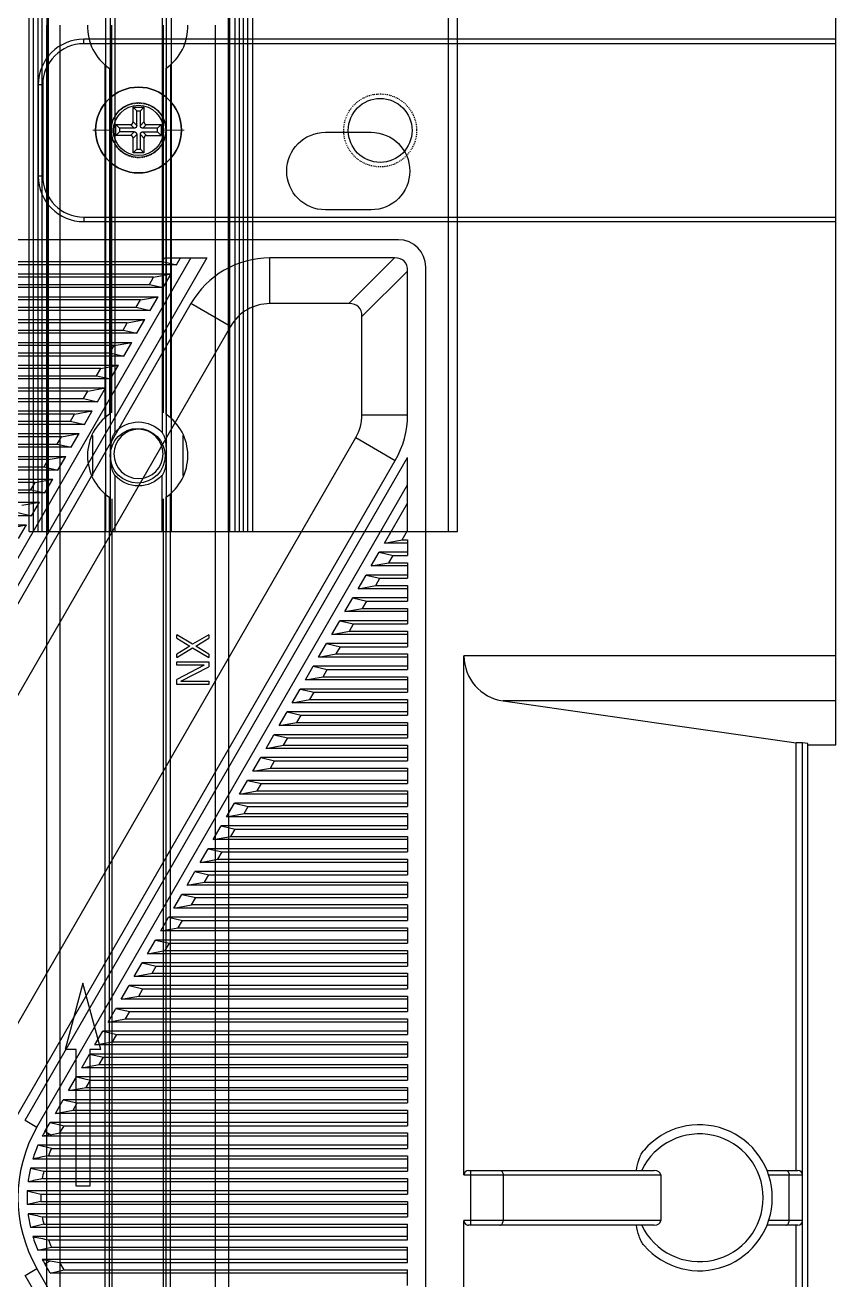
# Model space of a CAD drawing. Header units: millimetres. Extents: x 2185 to 26698, y 9658 to 17427.
# Drawn here: x 24537.6 to 24626.5, y 12631.7 to 12769.2 of the extents above; entities that cross this region are included whole.
import ezdxf

# ---------------------------------------------------------------- set-up
doc = ezdxf.new("R2010")
doc.units = ezdxf.units.MM
doc.linetypes.add('HIDDEN', pattern=[0.2, 0.1, -0.1])
doc.layers.add('02___PRT_ALL_AXES', color=7, linetype='Continuous')
doc.layers.add('DEFAULT_2', color=8, linetype='HIDDEN')
doc.layers.add('1轮廓线', color=7, linetype='Continuous', lineweight=25)

# ---------------------------------------------------------------- blocks, each defined once
blk = doc.blocks.new('543')
at = {"color": 7, "linetype": 'Continuous'}
for p, q in [((14000.09, 9868.64), (14000.09, 9953.98)), ((13917.62, 9945.48), (13917.62, 9945.98)), ((14000.09, 9945.98), (13917.62, 9945.98)), ((14000.09, 9945.48), (13917.62, 9945.48)), ((13912.62, 9940.98), (13912.62, 9930.98)), ((13913.12, 9940.98), (13912.62, 9940.98)), ((13913.12, 9940.98), (13913.12, 9930.98)), ((13913.12, 9930.98), (13912.62, 9930.98)), ((13917.62, 9926.48), (13917.62, 9925.98)), ((13917.62, 9926.48), (14000.09, 9926.48)), ((13917.62, 9925.98), (14000.09, 9925.98)), ((13952.12, 9924), (13808.12, 9924)), ((13927.78, 9921.25), (13832.46, 9921.25)), ((13833.99, 9921.6), (13926.25, 9921.6)), ((13929.37, 9922), (13892.56, 9858.25)), ((13931.1, 9922), (13893.86, 9857.5)), ((13926.25, 9921.6), (13926.48, 9922)), ((13926.25, 9921.6), (13927.78, 9921.25)), ((13926.48, 9922), (13931.1, 9922)), ((13927.78, 9921.25), (13928.21, 9922)), ((13938.03, 9917), (13938.03, 9922)), ((13951.68, 9922), (13938.03, 9922)), ((13951.68, 9922), (13946.68, 9917)), ((13955.12, 9717), (13955.12, 9921)), ((13833.04, 9920.25), (13927.2, 9920.25)), ((13925.27, 9919.9), (13834.97, 9919.9)), ((13924.81, 9919.1), (13925.27, 9919.9)), ((13925.27, 9919.9), (13927.2, 9920.25)), ((13926.34, 9918.75), (13927.2, 9920.25)), ((13953.12, 9920.57), (13948.12, 9915.57)), ((13953.12, 9904.82), (13953.12, 9920.57)), ((13926.34, 9918.75), (13833.9, 9918.75)), ((13835.43, 9919.1), (13924.81, 9919.1)), ((13924.81, 9919.1), (13926.34, 9918.75)), ((13834.48, 9917.75), (13925.76, 9917.75)), ((13923.83, 9917.4), (13836.41, 9917.4)), ((13929.37, 9917), (13894.73, 9857)), ((13923.36, 9916.6), (13923.83, 9917.4)), ((13923.83, 9917.4), (13925.76, 9917.75)), ((13924.89, 9916.25), (13925.76, 9917.75)), ((13933.7, 9914.5), (13929.37, 9917)), ((13946.68, 9917), (13938.03, 9917)), ((13924.89, 9916.25), (13835.35, 9916.25)), ((13836.88, 9916.6), (13923.36, 9916.6)), ((13923.36, 9916.6), (13924.89, 9916.25)), ((13948.12, 9904.82), (13948.12, 9915.57)), ((13835.92, 9915.25), (13924.32, 9915.25)), ((13922.38, 9914.9), (13837.86, 9914.9)), ((13838.32, 9914.1), (13921.92, 9914.1)), ((13933.7, 9914.5), (13899.06, 9854.5)), ((13921.92, 9914.1), (13922.38, 9914.9)), ((13921.92, 9914.1), (13923.45, 9913.75)), ((13922.38, 9914.9), (13924.32, 9915.25)), ((13923.45, 9913.75), (13924.32, 9915.25)), ((13923.45, 9913.75), (13836.79, 9913.75)), ((13837.37, 9912.75), (13922.87, 9912.75)), ((13920.94, 9912.4), (13922.87, 9912.75)), ((13922.01, 9911.25), (13922.87, 9912.75)), ((13920.94, 9912.4), (13839.3, 9912.4)), ((13839.76, 9911.6), (13920.48, 9911.6)), ((13920.48, 9911.6), (13920.94, 9912.4)), ((13920.48, 9911.6), (13922.01, 9911.25)), ((13922.01, 9911.25), (13838.23, 9911.25)), ((13838.81, 9910.25), (13921.43, 9910.25)), ((13919.5, 9909.9), (13921.43, 9910.25)), ((13920.56, 9908.75), (13921.43, 9910.25)), ((13920.56, 9908.75), (13839.68, 9908.75)), ((13919.5, 9909.9), (13840.74, 9909.9)), ((13841.21, 9909.1), (13919.03, 9909.1)), ((13919.03, 9909.1), (13919.5, 9909.9)), ((13919.03, 9909.1), (13920.56, 9908.75)), ((13840.25, 9907.75), (13919.99, 9907.75)), ((13918.05, 9907.4), (13842.19, 9907.4)), ((13917.59, 9906.6), (13918.05, 9907.4)), ((13918.05, 9907.4), (13919.99, 9907.75)), ((13919.12, 9906.25), (13919.99, 9907.75)), ((13919.12, 9906.25), (13841.12, 9906.25)), ((13842.65, 9906.6), (13917.59, 9906.6)), ((13917.59, 9906.6), (13919.12, 9906.25)), ((13841.7, 9905.25), (13918.54, 9905.25)), ((13916.61, 9904.9), (13843.63, 9904.9)), ((13916.15, 9904.1), (13916.61, 9904.9)), ((13916.61, 9904.9), (13918.54, 9905.25)), ((13917.68, 9903.75), (13918.54, 9905.25)), ((13948.12, 9904.82), (13953.12, 9904.82)), ((13917.68, 9903.75), (13842.56, 9903.75)), ((13844.09, 9904.1), (13916.15, 9904.1)), ((13916.15, 9904.1), (13917.68, 9903.75)), ((13843.14, 9902.75), (13917.1, 9902.75)), ((13915.17, 9902.4), (13845.07, 9902.4)), ((13905.99, 9830.5), (13947.45, 9902.32)), ((13914.7, 9901.6), (13915.17, 9902.4)), ((13915.17, 9902.4), (13917.1, 9902.75)), ((13916.23, 9901.25), (13917.1, 9902.75)), ((13947.45, 9902.32), (13951.78, 9899.82)), ((13914.7, 9901.6), (13916.23, 9901.25)), ((13910.32, 9828), (13951.78, 9899.82)), ((13911.18, 9827.5), (13953.12, 9900.14)), ((13913.26, 9899.1), (13913.72, 9899.9)), ((13913.26, 9899.1), (13914.79, 9898.75)), ((13913.72, 9899.9), (13915.66, 9900.25)), ((13914.79, 9898.75), (13915.66, 9900.25)), ((13953.12, 9892.14), (13953.12, 9900.14)), ((13912.28, 9897.4), (13914.21, 9897.75)), ((13913.35, 9896.25), (13914.21, 9897.75)), ((13911.82, 9896.6), (13912.28, 9897.4)), ((13911.82, 9896.6), (13913.35, 9896.25)), ((13912.48, 9826.75), (13953.12, 9897.14)), ((13847.47, 9895.25), (13912.77, 9895.25)), ((13910.84, 9894.9), (13912.77, 9895.25)), ((13911.9, 9893.75), (13912.77, 9895.25)), ((13950.59, 9890.75), (13953.12, 9895.14)), ((13911.9, 9893.75), (13848.34, 9893.75)), ((13910.37, 9894.1), (13911.9, 9893.75)), ((13848.91, 9892.75), (13911.33, 9892.75)), ((13909.39, 9892.4), (13911.33, 9892.75)), ((13910.46, 9891.25), (13911.33, 9892.75)), ((13952.52, 9891.1), (13953.12, 9892.14)), ((13950.59, 9890.75), (13952.52, 9891.1)), ((13953.12, 9890.75), (13950.59, 9890.75)), ((13952.52, 9891.1), (13953.12, 9891.1)), ((13953.12, 9891.1), (13953.12, 9889.4)), ((13949.14, 9888.25), (13950.01, 9889.75)), ((13953.12, 9889.75), (13950.01, 9889.75)), ((13950.01, 9889.75), (13951.54, 9889.4)), ((13951.08, 9888.6), (13951.54, 9889.4)), ((13951.54, 9889.4), (13953.12, 9889.4)), ((13949.14, 9888.25), (13951.08, 9888.6)), ((13953.12, 9888.25), (13949.14, 9888.25)), ((13951.08, 9888.6), (13953.12, 9888.6)), ((13953.12, 9888.6), (13953.12, 9886.9)), ((13947.7, 9885.75), (13948.57, 9887.25)), ((13953.12, 9887.25), (13948.57, 9887.25)), ((13948.57, 9887.25), (13950.1, 9886.9)), ((13949.63, 9886.1), (13950.1, 9886.9)), ((13950.1, 9886.9), (13953.12, 9886.9)), ((13947.7, 9885.75), (13949.63, 9886.1)), ((13953.12, 9885.75), (13947.7, 9885.75)), ((13949.63, 9886.1), (13953.12, 9886.1)), ((13953.12, 9886.1), (13953.12, 9884.4)), ((13946.26, 9883.25), (13947.12, 9884.75)), ((13953.12, 9884.75), (13947.12, 9884.75)), ((13947.12, 9884.75), (13948.65, 9884.4)), ((13948.19, 9883.6), (13948.65, 9884.4)), ((13948.65, 9884.4), (13953.12, 9884.4)), ((13946.26, 9883.25), (13948.19, 9883.6)), ((13953.12, 9883.25), (13946.26, 9883.25)), ((13948.19, 9883.6), (13953.12, 9883.6)), ((13953.12, 9883.6), (13953.12, 9881.9)), ((13944.81, 9880.75), (13945.68, 9882.25)), ((13944.81, 9880.75), (13946.75, 9881.1)), ((13953.12, 9882.25), (13945.68, 9882.25)), ((13945.68, 9882.25), (13947.21, 9881.9)), ((13946.75, 9881.1), (13947.21, 9881.9)), ((13946.75, 9881.1), (13953.12, 9881.1)), ((13947.21, 9881.9), (13953.12, 9881.9)), ((13953.12, 9881.1), (13953.12, 9879.4)), ((13943.37, 9878.25), (13944.24, 9879.75)), ((13953.12, 9879.75), (13944.24, 9879.75)), ((13944.24, 9879.75), (13945.77, 9879.4)), ((13953.12, 9880.75), (13944.81, 9880.75)), ((13943.37, 9878.25), (13945.3, 9878.6)), ((13945.3, 9878.6), (13945.77, 9879.4)), ((13945.3, 9878.6), (13953.12, 9878.6)), ((13945.77, 9879.4), (13953.12, 9879.4)), ((13953.12, 9878.6), (13953.12, 9876.9)), ((14000.09, 9878.4), (13959.31, 9878.4)), ((13959.31, 9821.5), (13959.31, 9878.4)), ((13941.93, 9875.75), (13942.79, 9877.25)), ((13953.12, 9877.25), (13942.79, 9877.25)), ((13942.79, 9877.25), (13944.32, 9876.9)), ((13953.12, 9878.25), (13943.37, 9878.25)), ((13941.93, 9875.75), (13943.86, 9876.1)), ((13953.12, 9875.75), (13941.93, 9875.75)), ((13943.86, 9876.1), (13944.32, 9876.9)), ((13943.86, 9876.1), (13953.12, 9876.1)), ((13944.32, 9876.9), (13953.12, 9876.9)), ((13953.12, 9876.1), (13953.12, 9874.4)), ((13940.48, 9873.25), (13941.35, 9874.75)), ((13953.12, 9874.75), (13941.35, 9874.75)), ((13941.35, 9874.75), (13942.88, 9874.4)), ((13942.42, 9873.6), (13942.88, 9874.4)), ((13942.88, 9874.4), (13953.12, 9874.4)), ((13940.48, 9873.25), (13942.42, 9873.6)), ((13953.12, 9873.25), (13940.48, 9873.25)), ((13942.42, 9873.6), (13953.12, 9873.6)), ((13953.12, 9873.6), (13953.12, 9871.9)), ((14000.09, 9873.45), (13963.61, 9873.45)), ((13963.61, 9873.45), (13995.73, 9868.87)), ((13939.04, 9870.75), (13939.91, 9872.25)), ((13953.12, 9872.25), (13939.91, 9872.25)), ((13939.91, 9872.25), (13941.44, 9871.9)), ((13940.97, 9871.1), (13941.44, 9871.9)), ((13941.44, 9871.9), (13953.12, 9871.9)), ((13939.04, 9870.75), (13940.97, 9871.1)), ((13953.12, 9870.75), (13939.04, 9870.75)), ((13940.97, 9871.1), (13953.12, 9871.1)), ((13953.12, 9871.1), (13953.12, 9869.4)), ((13937.6, 9868.25), (13938.46, 9869.75)), ((13953.12, 9869.75), (13938.46, 9869.75)), ((13938.46, 9869.75), (13939.99, 9869.4)), ((13939.53, 9868.6), (13939.99, 9869.4)), ((13939.99, 9869.4), (13953.12, 9869.4)), ((13996.43, 9868.87), (13995.73, 9868.87)), ((13995.73, 9822), (13995.73, 9868.87)), ((13997.02, 9868.78), (13996.43, 9868.87)), ((13996.43, 9769.14), (13996.43, 9868.87)), ((13997.02, 9769.22), (13997.02, 9868.78)), ((13937.6, 9868.25), (13939.53, 9868.6)), ((13953.12, 9868.25), (13937.6, 9868.25)), ((13939.53, 9868.6), (13953.12, 9868.6)), ((13953.12, 9868.6), (13953.12, 9866.9)), ((13997.02, 9868.64), (14000.09, 9868.64)), ((13936.15, 9865.75), (13937.02, 9867.25)), ((13936.15, 9865.75), (13938.09, 9866.1)), ((13953.12, 9867.25), (13937.02, 9867.25)), ((13937.02, 9867.25), (13938.55, 9866.9)), ((13938.09, 9866.1), (13938.55, 9866.9)), ((13938.09, 9866.1), (13953.12, 9866.1)), ((13938.55, 9866.9), (13953.12, 9866.9)), ((13953.12, 9866.1), (13953.12, 9864.4)), ((13934.71, 9863.25), (13935.58, 9864.75)), ((13953.12, 9864.75), (13935.58, 9864.75)), ((13935.58, 9864.75), (13937.11, 9864.4)), ((13953.12, 9865.75), (13936.15, 9865.75)), ((13934.71, 9863.25), (13936.64, 9863.6)), ((13953.12, 9863.25), (13934.71, 9863.25)), ((13936.64, 9863.6), (13937.11, 9864.4)), ((13936.64, 9863.6), (13953.12, 9863.6)), ((13937.11, 9864.4), (13953.12, 9864.4)), ((13953.12, 9863.6), (13953.12, 9861.9)), ((13933.27, 9860.75), (13934.13, 9862.25)), ((13953.12, 9862.25), (13934.13, 9862.25)), ((13934.13, 9862.25), (13935.66, 9861.9)), ((13935.2, 9861.1), (13935.66, 9861.9)), ((13935.66, 9861.9), (13953.12, 9861.9)), ((13933.27, 9860.75), (13935.2, 9861.1)), ((13953.12, 9860.75), (13933.27, 9860.75)), ((13935.2, 9861.1), (13953.12, 9861.1)), ((13953.12, 9861.1), (13953.12, 9859.4)), ((13931.82, 9858.25), (13932.69, 9859.75)), ((13953.12, 9859.75), (13932.69, 9859.75)), ((13932.69, 9859.75), (13934.22, 9859.4)), ((13933.76, 9858.6), (13934.22, 9859.4)), ((13934.22, 9859.4), (13953.12, 9859.4)), ((13931.82, 9858.25), (13933.76, 9858.6)), ((13953.12, 9858.25), (13931.82, 9858.25)), ((13933.76, 9858.6), (13953.12, 9858.6)), ((13953.12, 9858.6), (13953.12, 9856.9)), ((13930.38, 9855.75), (13931.25, 9857.25)), ((13953.12, 9857.25), (13931.25, 9857.25)), ((13931.25, 9857.25), (13932.78, 9856.9)), ((13932.31, 9856.1), (13932.78, 9856.9)), ((13932.78, 9856.9), (13953.12, 9856.9)), ((13930.38, 9855.75), (13932.31, 9856.1)), ((13953.12, 9855.75), (13930.38, 9855.75)), ((13932.31, 9856.1), (13953.12, 9856.1)), ((13953.12, 9856.1), (13953.12, 9854.4)), ((13928.94, 9853.25), (13929.8, 9854.75)), ((13928.94, 9853.25), (13930.87, 9853.6)), ((13953.12, 9854.75), (13929.8, 9854.75)), ((13929.8, 9854.75), (13931.33, 9854.4)), ((13930.87, 9853.6), (13931.33, 9854.4)), ((13930.87, 9853.6), (13953.12, 9853.6)), ((13931.33, 9854.4), (13953.12, 9854.4)), ((13953.12, 9853.6), (13953.12, 9851.9)), ((13927.49, 9850.75), (13928.36, 9852.25)), ((13953.12, 9852.25), (13928.36, 9852.25)), ((13928.36, 9852.25), (13929.89, 9851.9)), ((13953.12, 9853.25), (13928.94, 9853.25)), ((13927.49, 9850.75), (13929.43, 9851.1)), ((13929.43, 9851.1), (13929.89, 9851.9)), ((13953.12, 9851.1), (13929.43, 9851.1)), ((13929.89, 9851.9), (13953.12, 9851.9)), ((13953.12, 9851.1), (13953.12, 9849.4)), ((13926.05, 9848.25), (13926.91, 9849.75)), ((13953.12, 9849.75), (13926.91, 9849.75)), ((13926.91, 9849.75), (13928.44, 9849.4)), ((13953.12, 9850.75), (13927.49, 9850.75)), ((13926.05, 9848.25), (13927.98, 9848.6)), ((13953.12, 9848.25), (13926.05, 9848.25)), ((13927.98, 9848.6), (13928.44, 9849.4)), ((13927.98, 9848.6), (13953.12, 9848.6)), ((13928.44, 9849.4), (13953.12, 9849.4)), ((13953.12, 9848.6), (13953.12, 9846.9)), ((13924.61, 9845.75), (13925.47, 9847.25)), ((13953.12, 9847.25), (13925.47, 9847.25)), ((13925.47, 9847.25), (13927, 9846.9)), ((13926.54, 9846.1), (13927, 9846.9)), ((13927, 9846.9), (13953.12, 9846.9)), ((13924.61, 9845.75), (13926.54, 9846.1)), ((13953.12, 9845.75), (13924.61, 9845.75)), ((13926.54, 9846.1), (13953.12, 9846.1)), ((13953.12, 9846.1), (13953.12, 9844.4)), ((13923.16, 9843.25), (13924.03, 9844.75)), ((13953.12, 9844.75), (13924.03, 9844.75)), ((13924.03, 9844.75), (13925.56, 9844.4)), ((13925.1, 9843.6), (13925.56, 9844.4)), ((13925.56, 9844.4), (13953.12, 9844.4)), ((13923.16, 9843.25), (13925.1, 9843.6)), ((13953.12, 9843.25), (13923.16, 9843.25)), ((13925.1, 9843.6), (13953.12, 9843.6)), ((13953.12, 9843.6), (13953.12, 9841.9)), ((13921.72, 9840.75), (13922.58, 9842.25)), ((13953.12, 9842.25), (13922.58, 9842.25)), ((13922.58, 9842.25), (13924.11, 9841.9)), ((13923.65, 9841.1), (13924.11, 9841.9)), ((13924.11, 9841.9), (13953.12, 9841.9)), ((13921.72, 9840.75), (13923.65, 9841.1)), ((13953.12, 9840.75), (13921.72, 9840.75)), ((13923.65, 9841.1), (13953.12, 9841.1)), ((13953.12, 9841.1), (13953.12, 9839.4)), ((13920.28, 9838.25), (13921.14, 9839.75)), ((13920.28, 9838.25), (13922.21, 9838.6)), ((13953.12, 9839.75), (13921.14, 9839.75)), ((13921.14, 9839.75), (13922.67, 9839.4)), ((13922.21, 9838.6), (13922.67, 9839.4)), ((13922.21, 9838.6), (13953.12, 9838.6)), ((13922.67, 9839.4), (13953.12, 9839.4)), ((13953.12, 9838.6), (13953.12, 9836.9)), ((13918.83, 9835.75), (13919.7, 9837.25)), ((13953.12, 9837.25), (13919.7, 9837.25)), ((13919.7, 9837.25), (13921.23, 9836.9)), ((13953.12, 9838.25), (13920.28, 9838.25)), ((13918.83, 9835.75), (13920.77, 9836.1)), ((13953.12, 9835.75), (13918.83, 9835.75)), ((13920.77, 9836.1), (13921.23, 9836.9)), ((13920.77, 9836.1), (13953.12, 9836.1)), ((13921.23, 9836.9), (13953.12, 9836.9)), ((13953.12, 9836.1), (13953.12, 9834.4)), ((13917.39, 9833.25), (13918.25, 9834.75)), ((13953.12, 9834.75), (13918.25, 9834.75)), ((13918.25, 9834.75), (13919.78, 9834.4)), ((13919.32, 9833.6), (13919.78, 9834.4)), ((13919.78, 9834.4), (13953.12, 9834.4)), ((13917.39, 9833.25), (13919.32, 9833.6)), ((13953.12, 9833.25), (13917.39, 9833.25)), ((13919.32, 9833.6), (13953.12, 9833.6)), ((13953.12, 9833.6), (13953.12, 9831.9)), ((13915.95, 9830.75), (13916.81, 9832.25)), ((13953.12, 9832.25), (13916.81, 9832.25)), ((13916.81, 9832.25), (13918.34, 9831.9)), ((13917.88, 9831.1), (13918.34, 9831.9)), ((13918.34, 9831.9), (13953.12, 9831.9)), ((13915.95, 9830.75), (13917.88, 9831.1)), ((13953.12, 9830.75), (13915.95, 9830.75)), ((13917.88, 9831.1), (13953.12, 9831.1)), ((13953.12, 9831.1), (13953.12, 9829.4)), ((13914.5, 9828.25), (13915.37, 9829.75)), ((13953.12, 9829.75), (13915.37, 9829.75)), ((13915.37, 9829.75), (13916.9, 9829.4)), ((13916.44, 9828.6), (13916.9, 9829.4)), ((13916.9, 9829.4), (13953.12, 9829.4)), ((13911.18, 9827.5), (13912.48, 9826.75)), ((13914.5, 9828.25), (13916.44, 9828.6)), ((13953.12, 9828.25), (13914.5, 9828.25)), ((13916.44, 9828.6), (13953.12, 9828.6)), ((13953.12, 9828.6), (13953.12, 9826.9)), ((13913.35, 9826.25), (13913.92, 9827.25)), ((13913.94, 9825.91), (13913.35, 9826.25)), ((13953.12, 9827.25), (13913.92, 9827.25)), ((13913.92, 9827.25), (13915.45, 9826.9)), ((13913.94, 9825.91), (13914.99, 9826.1)), ((13914.99, 9826.1), (13915.45, 9826.9)), ((13914.99, 9826.1), (13953.12, 9826.1)), ((13915.45, 9826.9), (13953.12, 9826.9)), ((13953.12, 9826.1), (13953.12, 9824.4)), ((13953.12, 9824.75), (13912.59, 9824.75)), ((13914.08, 9824.4), (13912.59, 9824.75)), ((13953.12, 9825.75), (13913.07, 9825.75)), ((13913.75, 9823.6), (13953.12, 9823.6)), ((13914.08, 9824.4), (13953.12, 9824.4)), ((13953.12, 9823.6), (13953.12, 9821.9)), ((13953.12, 9822.25), (13911.77, 9822.25)), ((13911.77, 9822.25), (13913.23, 9821.9)), ((13953.12, 9823.25), (13912.04, 9823.25)), ((13959.81, 9822), (13963.25, 9822)), ((13960.07, 9816), (13960.07, 9822)), ((13992.54, 9822), (13995.93, 9822)), ((13953.12, 9820.75), (13911.51, 9820.75)), ((13913.08, 9821.1), (13953.12, 9821.1)), ((13913.23, 9821.9), (13953.12, 9821.9)), ((13953.12, 9821.1), (13953.12, 9819.4)), ((13959.31, 9821.5), (13963.61, 9821.5)), ((13963.61, 9821.5), (13963.61, 9816.5)), ((13992.72, 9821.5), (13996.43, 9821.5)), ((13994.97, 9816.5), (13994.97, 9821.5)), ((13953.12, 9819.75), (13911.42, 9819.75)), ((13911.42, 9819.75), (13912.91, 9819.4)), ((13912.91, 9819.4), (13953.12, 9819.4)), ((13912.91, 9818.6), (13911.42, 9818.25)), ((13953.12, 9818.25), (13911.42, 9818.25)), ((13912.91, 9818.6), (13953.12, 9818.6)), ((13953.12, 9818.6), (13953.12, 9816.9)), ((13953.12, 9817.25), (13911.51, 9817.25)), ((13913.08, 9816.9), (13953.12, 9816.9)), ((13963.61, 9816.5), (13959.31, 9816.5)), ((13959.31, 9759.6), (13959.31, 9816.5)), ((13996.43, 9816.5), (13992.72, 9816.5)), ((13913.23, 9816.1), (13911.77, 9815.75)), ((13953.12, 9815.75), (13911.77, 9815.75)), ((13913.23, 9816.1), (13953.12, 9816.1)), ((13953.12, 9814.4), (13953.12, 9816.1)), ((13963.25, 9816), (13959.81, 9816)), ((13995.93, 9816), (13992.54, 9816)), ((13995.73, 9769.14), (13995.73, 9816)), ((13953.12, 9814.75), (13912.04, 9814.75)), ((13913.75, 9814.4), (13953.12, 9814.4)), ((13912.59, 9813.25), (13914.08, 9813.6)), ((13953.12, 9813.25), (13912.59, 9813.25)), ((13914.08, 9813.6), (13953.12, 9813.6)), ((13953.12, 9811.9), (13953.12, 9813.6)), ((13911.18, 9810.5), (13912.48, 9811.25)), ((13953.12, 9740.86), (13912.48, 9811.25)), ((13953.12, 9812.25), (13913.07, 9812.25)), ((13913.35, 9811.75), (13913.94, 9812.09)), ((13913.92, 9810.75), (13913.35, 9811.75)), ((13913.92, 9810.75), (13915.45, 9811.1)), ((13913.94, 9812.09), (13914.99, 9811.9)), ((13914.99, 9811.9), (13953.12, 9811.9)), ((13915.45, 9811.1), (13914.99, 9811.9)), ((13915.45, 9811.1), (13953.12, 9811.1)), ((13953.12, 9809.4), (13953.12, 9811.1)), ((13953.12, 9737.86), (13911.18, 9810.5)), ((13953.12, 9810.75), (13913.92, 9810.75))]:
    blk.add_line(p, q, dxfattribs=at)
for centre, radius in [((13950.12, 9935.98), 3.5), ((13950.12, 9935.98), 3.5), ((13950.12, 9935.98), 3.5), ((13923.62, 9935.98), 2.75), ((13923.62, 9935.98), 2.75), ((13923.62, 9935.98), 2.75)]:
    blk.add_circle(centre, radius, dxfattribs=at)
at = {"color": 2, "linetype": 'Continuous'}
blk.add_circle((13950.12, 9935.98), 3.5, dxfattribs=at)
at = {"color": 3, "linetype": 'Continuous'}
blk.add_circle((13923.62, 9935.98), 2.75, dxfattribs=at)
at = {"color": 7, "linetype": 'Continuous'}
for centre, radius, start, end in [((13917.62, 9940.98), 5, 90, 180), ((13917.62, 9940.98), 4.5, 90, 180), ((13917.62, 9930.98), 5, 180, 270), ((13917.62, 9930.98), 4.5, 180, 270), ((13952.12, 9921), 3, 0, 90), ((13938.03, 9912), 10, 90, 150), ((13938.03, 9912), 5, 90, 150), ((13943.12, 9904.82), 5, 330, 0), ((13943.12, 9904.82), 10, 330, 0), ((13925.9, 9819), 15.5, 150, 210), ((13925.9, 9819), 14.5, 150, 152.2563), ((13985.12, 9819), 8, 220.7874, 139.2126), ((13925.9, 9819), 14.5, 156.6372, 162.9562), ((13944.45, 9657.38), 171.28, 100.2604, 100.555), ((13985.12, 9819), 7, 205.3769, 154.6231), ((13962.35, 9582.61), 245.85, 101.4029, 101.8083), ((13925.9, 9819), 13, 155.4565, 159.2773), ((13925.9, 9819), 14.5, 167.0478, 173.0681), ((13995.93, 9821.5), 0.5, 0, 90), ((14021.06, 9334.67), 498.27, 102.5161, 102.7005), ((13925.9, 9819), 13, 167.1102, 170.7038), ((13925.9, 9819), 14.5, 177.0351, 182.9649), ((13925.9, 9819), 13, 178.2368, 181.7632), ((13925.9, 9819), 14.5, 186.9319, 192.9522), ((14021.06, 10303.34), 498.27, 257.2995, 257.4839), ((13925.9, 9819), 13, 189.2962, 192.8898), ((13995.93, 9816.5), 0.5, 270, 0), ((13925.9, 9819), 14.5, 197.0438, 203.3628), ((13964.82, 10067.41), 258.12, 258.2013, 258.5875), ((13925.9, 9819), 13, 200.7227, 204.5435), ((13925.9, 9819), 14.5, 207.7437, 210), ((13944.45, 9980.63), 171.28, 259.445, 259.7396)]:
    blk.add_arc(centre, radius, start, end, dxfattribs=at)
for centre, major_axis, ratio, start_param, end_param in [((13935.72, 9904.6), (17.04, 17.04), 0.207514, -0.20461, 0.20461), ((13930.72, 9899.6), (-17.04, -17.04), 0.207514, 2.936982, 3.346203), ((13964.31, 9878.4), (0, 5), 1, 1.570796, 2.999697), ((13959.81, 9821.5), (0, 0.5), 1, 0, 1.570796), ((13959.81, 9816.5), (0, 0.5), 1, -4.712389, -3.538198), ((13959.81, 9816.5), (0.5, 0), 1, -1.967401, -1.570796)]:
    blk.add_ellipse(centre, major_axis=major_axis, ratio=ratio, start_param=start_param, end_param=end_param, dxfattribs=at)
for points, knots in [([(13978.21, 9822), (13978.28, 9822.41), (13978.42, 9823.02), (13978.73, 9823.76), (13978.94, 9824.09), (13979.06, 9824.23)], [0, 0, 0, 0, 0.518653, 0.766653, 1, 1, 1, 1]), ([(13963.25, 9822), (13963.3, 9822), (13963.4, 9821.97), (13963.52, 9821.86), (13963.59, 9821.69), (13963.61, 9821.57), (13963.61, 9821.5)], [0, 0, 0, 0, 0.20928, 0.444593, 0.712343, 1, 1, 1, 1]), ([(13994.62, 9822), (13994.66, 9822), (13994.76, 9821.97), (13994.88, 9821.86), (13994.95, 9821.69), (13994.97, 9821.57), (13994.97, 9821.5)], [0, 0, 0, 0, 0.20928, 0.444593, 0.712343, 1, 1, 1, 1]), ([(13963.25, 9816), (13963.3, 9816), (13963.4, 9816.03), (13963.52, 9816.15), (13963.59, 9816.31), (13963.61, 9816.44), (13963.61, 9816.5)], [0, 0, 0, 0, 0.20928, 0.444593, 0.712343, 1, 1, 1, 1]), ([(13994.62, 9816), (13994.66, 9816), (13994.76, 9816.03), (13994.88, 9816.15), (13994.95, 9816.31), (13994.97, 9816.44), (13994.97, 9816.5)], [0, 0, 0, 0, 0.20928, 0.444593, 0.712343, 1, 1, 1, 1]), ([(13979.06, 9813.78), (13978.94, 9813.92), (13978.73, 9814.25), (13978.42, 9814.99), (13978.28, 9815.59), (13978.21, 9816)], [0, 0, 0, 0, 0.233349, 0.481349, 1, 1, 1, 1])]:
    blk.add_open_spline(points, degree=3, knots=knots, dxfattribs=at)
at = {"layer": '02___PRT_ALL_AXES', "color": 7, "linetype": 'Continuous'}
for p, q in [((13904.77, 9901.6), (13914.7, 9901.6)), ((13916.23, 9901.25), (13905.32, 9901.25)), ((13906.16, 9900.25), (13915.66, 9900.25)), ((13913.72, 9899.9), (13906.32, 9899.9)), ((13906.53, 9899.1), (13913.26, 9899.1)), ((13906.41, 9897.75), (13914.21, 9897.75)), ((13914.79, 9898.75), (13906.55, 9898.75)), ((13913.35, 9896.25), (13905.44, 9896.25)), ((13905.78, 9896.6), (13911.82, 9896.6)), ((13912.28, 9897.4), (13906.28, 9897.4)), ((13963.25, 9822), (13980.18, 9822)), ((13963.61, 9821.5), (13980.89, 9821.5)), ((13980.89, 9821.5), (13980.89, 9816.5)), ((13980.89, 9816.5), (13963.61, 9816.5)), ((13980.18, 9816), (13963.25, 9816))]:
    blk.add_line(p, q, dxfattribs=at)
for centre, start_param, end_param in [((13980.18, 9821.5), 0, 1.570796), ((13980.18, 9816.5), -1.570796, 0)]:
    blk.add_ellipse(centre, major_axis=(0.707, 0), ratio=0.707107, start_param=start_param, end_param=end_param, dxfattribs=at)
at = {"layer": 'DEFAULT_2', "color": 8, "linetype": 'HIDDEN'}
for centre, radius in [((13923.62, 9935.98), 3), ((13950.12, 9935.98), 4)]:
    blk.add_circle(centre, radius, dxfattribs=at)
blk = doc.blocks.new('*U129')
at = {"color": 4, "lineweight": 5}
blk.add_blockref('543', (-13880.12, -9953.75), dxfattribs=at)
blk = doc.blocks.new('*U130')
at = {"color": 0, "linetype": 'ByBlock', "lineweight": -2, "transparency": 16777216}
blk.add_blockref('*U129', (240, 0), dxfattribs=at)
blk = doc.blocks.new('zdxfvc')
at = {"color": 30, "linetype": 'Continuous', "true_color": 0xf26722}
for p, q in [((13358.84, 10082.46), (12825.34, 10082.46)), ((12825.34, 10080.96), (13358.84, 10080.96)), ((13231.57, 10079.21), (13246.57, 10079.21)), ((13231.57, 10077.71), (13231.57, 10079.21)), ((13253.84, 10078.46), (13246.57, 10080.41)), ((13246.57, 10079.21), (13246.57, 10080.41)), ((13246.57, 10076.51), (13253.84, 10078.46)), ((13246.57, 10077.71), (13231.57, 10077.71)), ((13246.57, 10076.51), (13246.57, 10077.71)), ((13313.87, 10077.42), (13309.42, 10077.42)), ((13306.93, 10075.3), (12838.35, 10075.3)), ((13307.49, 10076.06), (12883.8, 10076.06)), ((12884.19, 10075.56), (13307.1, 10075.56)), ((13354.49, 10076.06), (13315.8, 10076.06)), ((13354.1, 10075.56), (13316.19, 10075.56)), ((13316.35, 10075.3), (13358.84, 10075.3)), ((12838.35, 10069.62), (13306.93, 10069.62)), ((13316.35, 10069.62), (13358.84, 10069.62)), ((12883.8, 10068.86), (13307.49, 10068.86)), ((13307.1, 10069.36), (12884.19, 10069.36)), ((13286.57, 10068.16), (13287.12, 10068.16)), ((13286.57, 10064.66), (13286.57, 10068.16)), ((13288.67, 10065.18), (13287.12, 10068.16)), ((13288.67, 10068.16), (13289.05, 10068.16)), ((13288.67, 10065.18), (13288.67, 10068.16)), ((13289.05, 10068.16), (13289.05, 10064.66)), ((13289.54, 10068.16), (13289.91, 10068.16)), ((13289.54, 10068.16), (13290.6, 10066.45)), ((13290.78, 10066.75), (13289.91, 10068.16)), ((13291.65, 10068.16), (13290.78, 10066.75)), ((13290.97, 10066.45), (13292.02, 10068.16)), ((13291.65, 10068.16), (13292.02, 10068.16)), ((13354.49, 10068.86), (13315.8, 10068.86)), ((13354.1, 10069.36), (13316.19, 10069.36)), ((13286.94, 10067.71), (13288.49, 10064.66)), ((13286.94, 10067.71), (13286.94, 10064.66)), ((13313.87, 10067.5), (13309.42, 10067.5)), ((13290.6, 10066.45), (13289.54, 10064.66)), ((13289.91, 10064.66), (13290.78, 10066.08)), ((13290.78, 10066.08), (13291.65, 10064.66)), ((13292.02, 10064.66), (13290.97, 10066.45)), ((13286.94, 10064.66), (13286.57, 10064.66)), ((13289.05, 10064.66), (13288.49, 10064.66)), ((13289.91, 10064.66), (13289.54, 10064.66)), ((13292.02, 10064.66), (13291.65, 10064.66)), ((13358.84, 10063.96), (12825.34, 10063.96)), ((12825.34, 10062.46), (13358.84, 10062.46))]:
    blk.add_line(p, q, dxfattribs=at)
blk.add_circle((13311.64, 10072.46), 3, dxfattribs=at)
for centre, start, end in [((13311.64, 10072.46), 34.3077, 145.6923), ((13358.64, 10072.46), 87.9161, 145.6923), ((13311.64, 10072.46), 214.3077, 325.6923), ((13358.64, 10072.46), 214.3077, 272.0839)]:
    blk.add_arc(centre, 5.5, start, end, dxfattribs=at)
blk = doc.blocks.new('*U450')
at = {"rotation": 90}
blk.add_blockref('zdxfvc', (10072.46, -13092.09), dxfattribs=at)
blk = doc.blocks.new('*U451')
at = {"color": 0, "linetype": 'ByBlock', "lineweight": -2, "transparency": 16777216}
blk.add_blockref('*U450', (0, 0), dxfattribs=at)
blk = doc.blocks.new('asdzxfv')
at = {"color": 2, "linetype": 'Continuous', "true_color": 0xf1eb1f}
for p, q in [((13513.75, 9422.91), (13513.75, 9501.91)), ((13560.75, 9501.91), (13513.75, 9501.91)), ((13514.75, 9422.91), (13514.75, 9501.91)), ((13536.25, 9501.91), (13536.25, 9422.91)), ((13536.75, 9422.91), (13536.75, 9501.91)), ((13537.25, 9422.91), (13537.25, 9501.91)), ((13537.69, 9422.91), (13537.69, 9501.91)), ((13538.16, 9422.91), (13538.16, 9501.91)), ((13538.75, 9422.91), (13538.75, 9501.91)), ((13538.83, 9501.91), (13538.83, 9422.91)), ((13538.89, 9422.91), (13538.89, 9501.91)), ((13545.17, 9501.91), (13545.17, 9422.91)), ((13545.67, 9422.91), (13545.67, 9501.91)), ((13546.17, 9495.78), (13546.17, 9501.91)), ((13551.32, 9495.78), (13551.32, 9501.91)), ((13551.82, 9422.91), (13551.82, 9501.91)), ((13552.32, 9422.91), (13552.32, 9501.91)), ((13558.6, 9422.91), (13558.6, 9501.91)), ((13558.67, 9501.91), (13558.67, 9422.91)), ((13558.75, 9422.91), (13558.75, 9501.91)), ((13559.33, 9501.91), (13559.33, 9422.91)), ((13559.8, 9501.91), (13559.8, 9422.91)), ((13560.25, 9422.91), (13560.25, 9501.91)), ((13560.75, 9422.91), (13560.75, 9501.91)), ((13546.17, 9491.04), (13546.17, 9433.78)), ((13551.32, 9433.78), (13551.32, 9491.04)), ((13528.25, 9466.66), (13523.25, 9466.66)), ((13523.25, 9458.16), (13528.25, 9458.16)), ((13546.17, 9422.91), (13546.17, 9429.04)), ((13551.32, 9422.91), (13551.32, 9429.04)), ((13560.75, 9422.91), (13513.75, 9422.91))]:
    blk.add_line(p, q, dxfattribs=at)
for centre in [(13548.75, 9493.41), (13548.75, 9431.41)]:
    blk.add_circle(centre, 2.7, dxfattribs=at)
for centre, radius, start, end in [((13548.75, 9493.41), 3.5, 42.6324, 137.3676), ((13548.75, 9493.41), 3.5, 222.6324, 317.3676), ((13523.25, 9462.41), 4.25, 90, 270), ((13528.25, 9462.41), 4.25, 270, 90), ((13548.75, 9431.41), 3.5, 42.6324, 137.3676), ((13548.75, 9431.41), 3.5, 222.6324, 317.3676)]:
    blk.add_arc(centre, radius, start, end, dxfattribs=at)
for points, knots in [([(13545.68, 9493.41), (13545.68, 9493.51), (13545.68, 9493.72), (13545.69, 9494.03), (13545.7, 9494.34), (13545.74, 9494.65), (13545.79, 9494.95), (13545.86, 9495.19), (13545.93, 9495.38), (13545.99, 9495.52), (13546.07, 9495.66), (13546.14, 9495.74), (13546.17, 9495.78)], [0, 0, 0, 0, 0.127092, 0.253318, 0.378322, 0.502266, 0.625619, 0.749056, 0.811111, 0.873552, 0.936512, 1, 1, 1, 1]), ([(13551.32, 9495.78), (13551.36, 9495.74), (13551.42, 9495.66), (13551.5, 9495.52), (13551.56, 9495.38), (13551.64, 9495.19), (13551.7, 9494.95), (13551.76, 9494.65), (13551.79, 9494.34), (13551.81, 9494.03), (13551.82, 9493.72), (13551.82, 9493.51), (13551.82, 9493.41)], [0, 0, 0, 0, 0.063487, 0.126447, 0.188887, 0.250942, 0.37438, 0.497732, 0.621676, 0.746681, 0.872907, 1, 1, 1, 1]), ([(13546.17, 9491.04), (13546.14, 9491.08), (13546.07, 9491.16), (13545.99, 9491.3), (13545.93, 9491.44), (13545.86, 9491.63), (13545.79, 9491.87), (13545.74, 9492.17), (13545.7, 9492.48), (13545.69, 9492.79), (13545.68, 9493.1), (13545.68, 9493.31), (13545.68, 9493.41)], [0, 0, 0, 0, 0.063495, 0.126469, 0.188905, 0.250963, 0.374396, 0.497744, 0.621683, 0.746682, 0.87291, 1, 1, 1, 1]), ([(13551.82, 9493.41), (13551.82, 9493.31), (13551.82, 9493.1), (13551.81, 9492.79), (13551.79, 9492.48), (13551.76, 9492.17), (13551.7, 9491.87), (13551.64, 9491.63), (13551.56, 9491.44), (13551.5, 9491.3), (13551.42, 9491.16), (13551.36, 9491.08), (13551.32, 9491.04)], [0, 0, 0, 0, 0.127092, 0.253319, 0.378323, 0.502267, 0.62562, 0.749057, 0.811112, 0.873553, 0.936512, 1, 1, 1, 1]), ([(13545.68, 9431.41), (13545.68, 9431.51), (13545.68, 9431.72), (13545.69, 9432.03), (13545.7, 9432.34), (13545.74, 9432.65), (13545.79, 9432.95), (13545.86, 9433.19), (13545.93, 9433.38), (13545.99, 9433.52), (13546.07, 9433.66), (13546.14, 9433.74), (13546.17, 9433.78)], [0, 0, 0, 0, 0.127092, 0.253318, 0.378322, 0.502266, 0.625619, 0.749056, 0.811111, 0.873552, 0.936512, 1, 1, 1, 1]), ([(13551.32, 9433.78), (13551.36, 9433.74), (13551.42, 9433.66), (13551.5, 9433.52), (13551.56, 9433.38), (13551.64, 9433.19), (13551.7, 9432.95), (13551.76, 9432.65), (13551.79, 9432.34), (13551.81, 9432.03), (13551.82, 9431.72), (13551.82, 9431.51), (13551.82, 9431.41)], [0, 0, 0, 0, 0.063487, 0.126447, 0.188887, 0.250942, 0.37438, 0.497732, 0.621676, 0.746681, 0.872907, 1, 1, 1, 1]), ([(13546.17, 9429.04), (13546.14, 9429.08), (13546.07, 9429.16), (13545.99, 9429.3), (13545.93, 9429.44), (13545.86, 9429.63), (13545.79, 9429.87), (13545.74, 9430.17), (13545.7, 9430.48), (13545.69, 9430.79), (13545.68, 9431.1), (13545.68, 9431.31), (13545.68, 9431.41)], [0, 0, 0, 0, 0.063495, 0.126469, 0.188905, 0.250963, 0.374396, 0.497744, 0.621683, 0.746682, 0.87291, 1, 1, 1, 1]), ([(13551.82, 9431.41), (13551.82, 9431.31), (13551.82, 9431.1), (13551.81, 9430.79), (13551.79, 9430.48), (13551.76, 9430.17), (13551.7, 9429.87), (13551.64, 9429.63), (13551.56, 9429.44), (13551.5, 9429.3), (13551.42, 9429.16), (13551.36, 9429.08), (13551.32, 9429.04)], [0, 0, 0, 0, 0.127092, 0.253319, 0.378323, 0.502267, 0.62562, 0.749057, 0.811112, 0.873553, 0.936512, 1, 1, 1, 1])]:
    blk.add_open_spline(points, degree=3, knots=knots, dxfattribs=at)
blk = doc.blocks.new('fdgcb')
at = {"layer": '1轮廓线', "linetype": 'Continuous', "lineweight": 25}
for p, q in [((18144.2, 11107.21), (18144.6, 11106.81)), ((18144.2, 11105.6), (18144.2, 11107.21)), ((18144.2, 11107.21), (18145.4, 11107.21)), ((18144.6, 11106.81), (18145, 11106.81)), ((18144.6, 11105.2), (18144.6, 11106.81)), ((18145.4, 11107.21), (18145, 11106.81)), ((18145, 11105.2), (18145, 11106.81)), ((18145.4, 11107.21), (18145.4, 11105.6)), ((18142.3, 11105.31), (18142.7, 11104.91)), ((18142.3, 11104.11), (18142.3, 11105.31)), ((18142.3, 11105.31), (18143.91, 11105.31)), ((18145.69, 11105.31), (18147.3, 11105.31)), ((18147.3, 11105.31), (18146.9, 11104.91)), ((18147.3, 11105.31), (18147.3, 11104.11)), ((18142.3, 11104.11), (18142.7, 11104.51)), ((18143.91, 11104.11), (18142.3, 11104.11)), ((18142.7, 11104.91), (18142.7, 11104.51)), ((18144.31, 11104.91), (18142.7, 11104.91)), ((18144.31, 11104.51), (18142.7, 11104.51)), ((18144.2, 11102.21), (18144.2, 11103.82)), ((18144.6, 11104.22), (18144.6, 11102.61)), ((18145, 11102.61), (18145, 11104.22)), ((18146.9, 11104.91), (18145.29, 11104.91)), ((18145.29, 11104.51), (18146.9, 11104.51)), ((18145.4, 11103.82), (18145.4, 11102.21)), ((18145.69, 11104.11), (18147.3, 11104.11)), ((18146.9, 11104.51), (18146.9, 11104.91)), ((18147.3, 11104.11), (18146.9, 11104.51)), ((18144.2, 11102.21), (18144.6, 11102.61)), ((18144.6, 11102.61), (18145, 11102.61)), ((18145.4, 11102.21), (18145, 11102.61)), ((18145.4, 11102.21), (18144.2, 11102.21))]:
    blk.add_line(p, q, dxfattribs=at)
at = {"layer": '1轮廓线', "linetype": 'Continuous', "lineweight": 13}
for p, q in [((18143.91, 11105.31), (18144.31, 11104.91)), ((18144.2, 11105.6), (18144.6, 11105.2)), ((18145.4, 11105.6), (18145, 11105.2)), ((18145.69, 11105.31), (18145.29, 11104.91)), ((18139.8, 11104.71), (18140.1, 11104.71)), ((18140.1, 11104.71), (18141.9, 11104.71)), ((18143.91, 11104.11), (18144.31, 11104.51)), ((18144.2, 11103.82), (18144.6, 11104.22)), ((18145.4, 11103.82), (18145, 11104.22)), ((18145.69, 11104.11), (18145.29, 11104.51)), ((18149.5, 11104.71), (18147.7, 11104.71)), ((18149.8, 11104.71), (18149.5, 11104.71))]:
    blk.add_line(p, q, dxfattribs=at)
at = {"layer": '1轮廓线', "linetype": 'Continuous', "lineweight": 25}
for radius in [4.7, 3]:
    blk.add_circle((18144.8, 11104.71), radius, dxfattribs=at)
for start, end in [(0, 180), (180, 0)]:
    blk.add_arc((18144.8, 11104.71), 4.7, start, end, dxfattribs=at)
for points in [[(18143.91, 11105.31), (18143.97, 11105.31), (18144.03, 11105.33), (18144.08, 11105.36), (18144.12, 11105.39), (18144.15, 11105.43), (18144.18, 11105.48), (18144.2, 11105.53), (18144.2, 11105.6)], [(18144.6, 11105.2), (18144.6, 11105.13), (18144.58, 11105.08), (18144.56, 11105.03), (18144.52, 11104.99), (18144.48, 11104.95), (18144.43, 11104.93), (18144.38, 11104.91), (18144.31, 11104.91)], [(18145.29, 11104.91), (18145.22, 11104.91), (18145.17, 11104.93), (18145.12, 11104.95), (18145.08, 11104.99), (18145.05, 11105.03), (18145.02, 11105.08), (18145, 11105.13), (18145, 11105.2)], [(18145.4, 11105.6), (18145.4, 11105.54), (18145.42, 11105.48), (18145.45, 11105.43), (18145.48, 11105.39), (18145.52, 11105.36), (18145.57, 11105.33), (18145.63, 11105.31), (18145.69, 11105.31)], [(18144.2, 11103.82), (18144.2, 11103.88), (18144.18, 11103.94), (18144.15, 11103.99), (18144.12, 11104.03), (18144.08, 11104.06), (18144.03, 11104.08), (18143.97, 11104.11), (18143.91, 11104.11)], [(18144.31, 11104.51), (18144.38, 11104.51), (18144.43, 11104.49), (18144.48, 11104.46), (18144.52, 11104.43), (18144.55, 11104.39), (18144.58, 11104.34), (18144.6, 11104.29), (18144.6, 11104.22)], [(18145, 11104.22), (18145, 11104.28), (18145.02, 11104.34), (18145.04, 11104.39), (18145.08, 11104.43), (18145.12, 11104.46), (18145.17, 11104.49), (18145.22, 11104.51), (18145.29, 11104.51)], [(18145.69, 11104.11), (18145.63, 11104.11), (18145.57, 11104.08), (18145.52, 11104.06), (18145.48, 11104.03), (18145.45, 11103.99), (18145.42, 11103.94), (18145.4, 11103.88), (18145.4, 11103.82)]]:
    blk.add_open_spline(points, degree=2, knots=[0, 0, 0, 0.25, 0.25, 0.5, 0.5, 0.75, 0.75, 1, 1, 1], dxfattribs=at)

msp = doc.modelspace()

# ---------------------------------------------------------------- block references
for name, p in [('*U130', (24266.554, 12775.432)), ('*U451', (24549.962, 12502.459)), ('fdgcb', (6405.254, 1652.997))]:
    msp.add_blockref(name, p)
at = {"xscale": -1}
msp.add_blockref('asdzxfv', (38098.8, 3290.796), dxfattribs=at)

doc.saveas('drawing.dxf')
